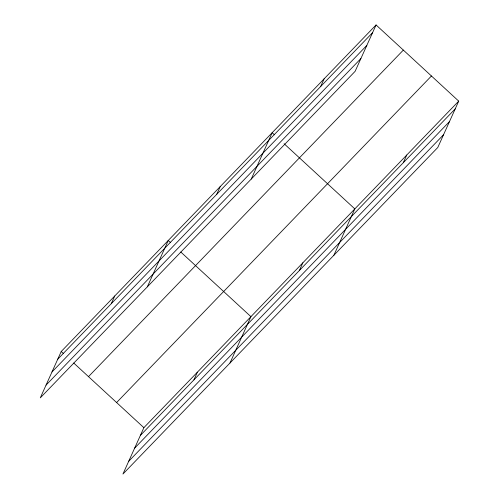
<?xml version="1.0" encoding="UTF-8"?>
<svg xmlns="http://www.w3.org/2000/svg" width="499" height="499" viewBox="0 0 499 499"><rect width="100%" height="100%" fill="white"/><g stroke="black" fill="none" stroke-linecap="round" stroke-linejoin="round"><path stroke-width="0.75" d="M376.065 24.95L61.221 351.502L40.282 397.871L355.126 71.32L376.065 24.95L458.718 101.129L437.779 147.498L122.935 474.05L143.874 427.68L458.718 101.129M111.258 303.704L114.745 295.988M147.33 286.844L168.263 240.474L170.539 242.57M216.734 194.311L220.215 186.595M251.228 179.085L272.167 132.715L274.438 134.805M320.632 86.545L324.113 78.83M193.911 379.882L197.398 372.167M229.983 363.023L250.922 316.653L180.769 251.995M299.388 270.483L302.868 262.773M333.881 255.257L354.82 208.888L284.099 143.712M403.286 162.724L406.766 155.008M57.734 359.218L372.578 32.666M51.977 371.973L366.821 45.421M46.039 385.116L360.889 58.564M88.498 376.639L403.342 50.087M116.598 402.543L431.442 75.985M140.387 435.396L455.238 108.838M134.63 448.152L449.474 121.6M128.698 461.294L443.542 134.742M61.221 351.502L63.492 353.598M73.721 363.023L143.874 427.68"/></g></svg>
